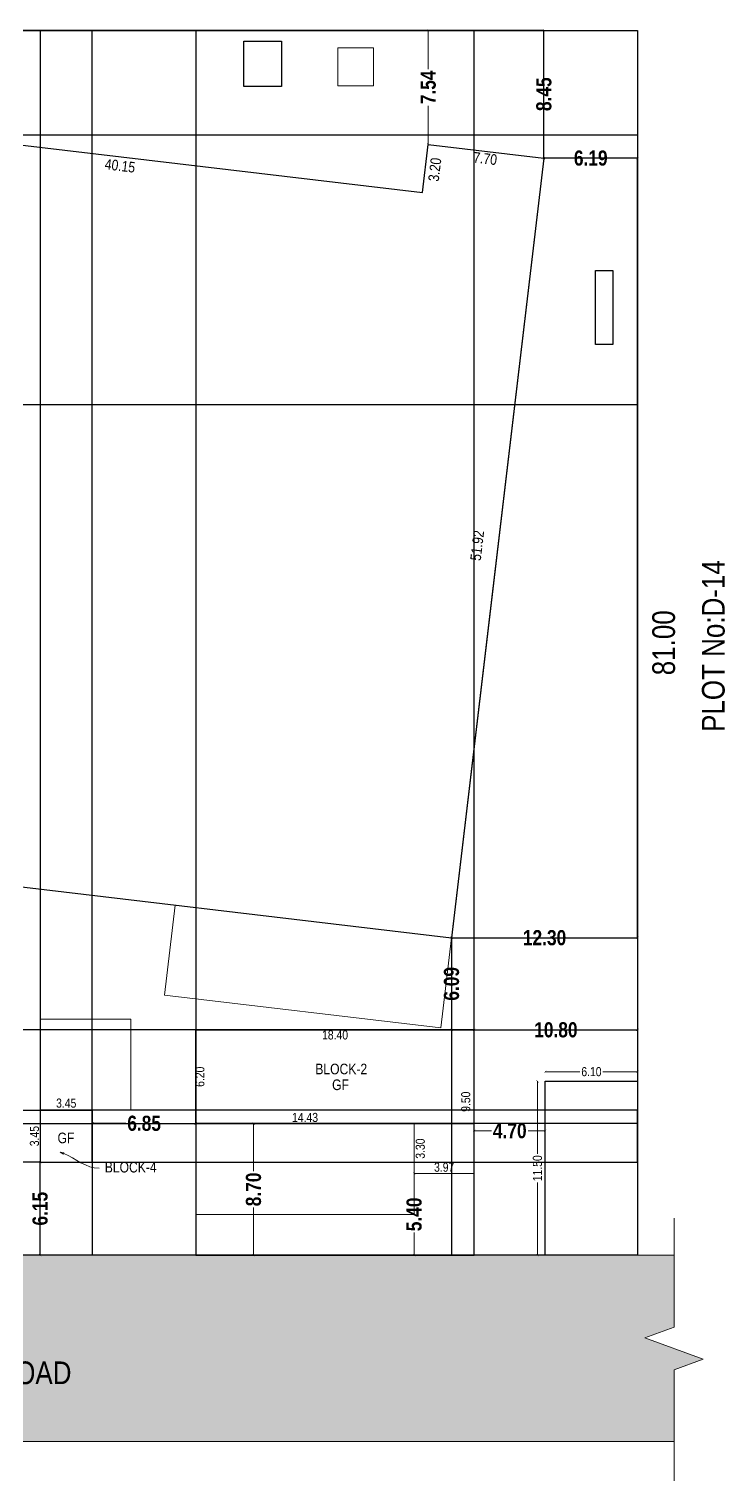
# Model space of a CAD drawing. Header units: metres. Extents: x -1559856 to -1559563, y 43807 to 43972.
# Drawn here: x -1559608.8 to -1559562.7, y 43864.6 to 43960.6 of the extents above; entities that cross this region are included whole.
import ezdxf
from ezdxf import colors
from ezdxf.entities.mleader import LeaderData, LeaderLine
from ezdxf.math import Vec2, Vec3

# ---------------------------------------------------------------- set-up
doc = ezdxf.new("R2010")
doc.units = ezdxf.units.M
doc.header["$LTSCALE"] = 750
doc.header["$MEASUREMENT"] = 0
doc.layers.get('0').update_dxf_attribs({"lineweight": 5})
for name, color, linetype, lineweight in [('AS_AT_SITE', 7, 'Continuous', 5), ('BLK_1_LVL_0_BLDG_FOOT_PRINT', 1, 'Continuous', 5), ('DISTANCE_BLK', 7, 'Continuous', 5), ('FMB_OR_PLR', 7, 'Continuous', 5), ('SUPER_IMPOSED', 7, 'Continuous', 5), ('WASTE_DISPOSAL', 7, 'Continuous', 0)]:
    doc.layers.add(name, color=color, linetype=linetype, lineweight=lineweight)
for name, color, linetype in [('BLK_1_LVL_0_FRONT_SETBACK', 2, 'Continuous'), ('BLK_1_LVL_0_REAR_SETBACK', 11, 'Continuous'), ('BLK_1_LVL_0_SIDE_SETBACK2', 102, 'Continuous'), ('BLK_2_LVL_0_BLDG_FOOT_PRINT', 171, 'Continuous'), ('BLK_4_LVL_0_BLDG_FOOT_PRINT', 171, 'Continuous'), ('PLOT_BOUNDARY', 70, 'Continuous'), ('RWH', 130, 'Continuous'), ('SOLAR_WATER_HEATER', 1, 'Continuous'), ('TRANSFORMER_YARD', 7, 'Continuous')]:
    doc.layers.add(name, color=color, linetype=linetype)
for name, color, linetype, plot in [('BLK_2_LVL_0_FRONT_SETBACK', 1, 'Continuous', False), ('BLK_2_LVL_0_REAR_SETBACK', 1, 'Continuous', False), ('BLK_2_LVL_0_SIDE_SETBACK1', 1, 'Continuous', False), ('BLK_2_LVL_0_SIDE_SETBACK2', 1, 'Continuous', False), ('BLK_3_LVL_0_SIDE_SETBACK2', 1, 'Continuous', False), ('BLK_4_LVL_0_FRONT_SETBACK', 1, 'Continuous', False), ('BLK_4_LVL_0_REAR_SETBACK', 1, 'Continuous', False), ('BLK_4_LVL_0_SIDE_SETBACK1', 1, 'Continuous', False), ('BLK_4_LVL_0_SIDE_SETBACK2', 1, 'Continuous', False)]:
    doc.layers.add(name, color=color, linetype=linetype, plot=plot)
doc.styles.add('3', font='swissck.ttf', dxfattribs={"height": 0.28})
doc.styles.add('mani', font='swissc.ttf', dxfattribs={"height": 0.23})

# ---------------------------------------------------------------- blocks, each defined once
blk = doc.blocks.new('_ArchTick')
at = {"color": 0, "linetype": 'ByBlock', "const_width": 0.15}
blk.add_lwpolyline([(-0.5, -0.5), (0.5, 0.5)], dxfattribs=at)
blk = doc.blocks.new('_ClosedBlank')
at = {"color": 0, "linetype": 'ByBlock', "lineweight": -2}
for p, q in [((-1, 0.17), (0, 0)), ((-1, 0.17), (-1, -0.17)), ((0, 0), (-1, -0.17))]:
    blk.add_line(p, q, dxfattribs=at)

msp = doc.modelspace()

# ---------------------------------------------------------------- hatches: boundary and pattern name
h = msp.add_hatch(color=51)
h.dxf.hatch_style = 1
h.paths.add_polyline_path([(-1559566.11667, 43867.18104), (-1559566.11667, 43871.92627), (-1559564.18794, 43872.62827), (-1559568.0454, 43874.03227), (-1559566.11667, 43874.73427), (-1559566.11667, 43879.50373), (-1559610.00271, 43879.50373), (-1559617.20271, 43879.50373), (-1559668.52851, 43879.50373), (-1559670.77906, 43879.50373), (-1559670.77906, 43874.73427), (-1559668.85033, 43874.03227), (-1559672.70779, 43872.62827), (-1559670.77906, 43871.92627), (-1559670.77906, 43867.18104)])

# ---------------------------------------------------------------- linework, layer by layer
at = {"color": 253, "lineweight": 13, "ltscale": 0.2}
for p, q in [((-1559582.36506, 43960.50373), (-1559582.36506, 43957.94326)), ((-1559574.71851, 43960.50373), (-1559574.71851, 43957.48327)), ((-1559582.36506, 43952.95943), (-1559582.36506, 43955.5199)), ((-1559574.71851, 43952.05373), (-1559574.71851, 43955.07419)), ((-1559574.71851, 43952.05373), (-1559572.8274, 43952.05373)), ((-1559568.52851, 43952.05373), (-1559570.41962, 43952.05373)), ((-1559580.82557, 43900.49415), (-1559576.2147, 43900.49415)), ((-1559580.82557, 43900.49415), (-1559580.82557, 43898.65283)), ((-1559568.52851, 43900.49415), (-1559573.13939, 43900.49415)), ((-1559580.82557, 43894.40373), (-1559580.82557, 43896.24505)), ((-1559579.32851, 43894.40373), (-1559575.46617, 43894.40373)), ((-1559568.52851, 43894.40373), (-1559572.39086, 43894.40373)), ((-1559574.62851, 43891.63919), (-1559572.33735, 43891.63919)), ((-1559568.52851, 43891.63919), (-1559570.81968, 43891.63919)), ((-1559575.14684, 43891.00373), (-1559575.14684, 43886.19996)), ((-1559604.57851, 43888.23873), (-1559602.35869, 43888.22739)), ((-1559597.72851, 43888.20373), (-1559599.94834, 43888.21507)), ((-1559593.91787, 43888.20373), (-1559593.91787, 43885.05892)), ((-1559579.32851, 43887.73147), (-1559578.19084, 43887.73147)), ((-1559574.62851, 43887.73147), (-1559575.76618, 43887.73147)), ((-1559608.02851, 43885.65373), (-1559608.02851, 43883.78392)), ((-1559583.29851, 43884.90373), (-1559583.29851, 43883.41281)), ((-1559575.14684, 43879.50373), (-1559575.14684, 43884.30749)), ((-1559593.91787, 43879.50373), (-1559593.91787, 43882.64854)), ((-1559608.02851, 43879.50373), (-1559608.02851, 43881.37354)), ((-1559583.29851, 43879.50373), (-1559583.29851, 43880.99464))]:
    msp.add_line(p, q, dxfattribs=at)
at = {"color": 7, "ltscale": 0.2}
for p, q in [((-1559574.71851, 43952.05373), (-1559578.35311, 43921.36823)), ((-1559578.35311, 43921.36823), (-1559580.82557, 43900.49415)), ((-1559670.77906, 43867.18104), (-1559566.11667, 43867.18104))]:
    msp.add_line(p, q, dxfattribs=at)
at = {"color": 7}
msp.add_line((-1559566.11667, 43879.50373), (-1559568.52851, 43879.50373), dxfattribs=at)
at = {"color": 3, "ltscale": 0.2}
msp.add_lwpolyline([(-1559568.52851, 43879.50373), (-1559568.52851, 43960.50373), (-1559668.52851, 43960.50373), (-1559668.52851, 43879.50373)], close=True, dxfattribs=at)
at = {"color": 70, "ltscale": 0.2}
msp.add_lwpolyline([(-1559568.52851, 43879.50373), (-1559568.52851, 43960.50373), (-1559668.52851, 43960.50373), (-1559668.52851, 43879.50373)], close=True, dxfattribs=at)
msp.add_lwpolyline([(-1559568.52851, 43879.50373), (-1559568.52851, 43960.50373), (-1559668.52851, 43960.50373), (-1559668.52851, 43879.50373)], close=True, dxfattribs=at)
at = {"color": 5, "ltscale": 0.2}
msp.add_lwpolyline([(-1559568.52851, 43879.50373), (-1559568.52851, 43960.50373), (-1559668.52851, 43960.50373), (-1559668.52851, 43879.50373)], close=True, dxfattribs=at)
at = {"color": 6, "ltscale": 0.2}
msp.add_lwpolyline([(-1559568.52851, 43879.50373), (-1559568.52851, 43960.50373), (-1559668.52851, 43960.50373), (-1559668.52851, 43879.50373)], close=True, dxfattribs=at)
at = {"color": 161}
for points in [[(-1559599.09784, 43902.65844), (-1559580.82557, 43900.49415), (-1559581.53132, 43894.5358), (-1559599.80359, 43896.70009)], [(-1559599.09784, 43902.65844), (-1559580.82557, 43900.49415), (-1559581.53132, 43894.5358), (-1559599.80359, 43896.70009)], [(-1559608.02851, 43895.10373), (-1559602.02851, 43895.10373), (-1559602.02851, 43889.10373), (-1559608.02851, 43889.10373)], [(-1559608.02851, 43895.10373), (-1559602.02851, 43895.10373), (-1559602.02851, 43889.10373), (-1559608.02851, 43889.10373)], [(-1559597.72851, 43888.20372), (-1559583.30045, 43888.20372), (-1559583.30045, 43882.20372), (-1559597.72851, 43882.20372)], [(-1559597.72658, 43888.20372), (-1559583.29851, 43888.20372), (-1559583.29851, 43882.20372), (-1559597.72658, 43882.20372)]]:
    msp.add_lwpolyline(points, close=True, dxfattribs=at)
at = {"color": 7, "ltscale": 10}
msp.add_lwpolyline([(-1559583.29851, 43884.90373), (-1559579.32851, 43884.90373), (-1559579.32851, 43894.40373), (-1559597.72851, 43894.40373), (-1559597.72851, 43888.20373), (-1559583.29851, 43888.20373)], close=True, dxfattribs=at)
at = {"color": 7, "linetype": 'Continuous'}
msp.add_lwpolyline([(-1559566.11667, 43864.57434), (-1559566.11667, 43871.92627), (-1559564.18794, 43872.62827), (-1559568.0454, 43874.03227), (-1559566.11667, 43874.73427), (-1559566.11667, 43881.94608)], dxfattribs=at)
at = {"layer": 'AS_AT_SITE', "color": 6, "ltscale": 0.2}
msp.add_lwpolyline([(-1559668.52851, 43879.50373), (-1559668.52851, 43960.50373), (-1559568.52851, 43960.50373), (-1559568.52851, 43879.50373)], close=True, dxfattribs=at)
at = {"layer": 'BLK_1_LVL_0_BLDG_FOOT_PRINT', "color": 1}
msp.add_lwpolyline([(-1559647.70803, 43908.41615), (-1559642.42317, 43953.03425), (-1559623.05396, 43950.74003), (-1559622.60819, 43954.50373), (-1559582.74146, 43949.78165), (-1559582.36506, 43952.95943), (-1559574.71851, 43952.05373), (-1559580.82557, 43900.49415)], close=True, dxfattribs=at)
at = {"layer": 'BLK_1_LVL_0_FRONT_SETBACK', "color": 2}
msp.add_lwpolyline([(-1559647.70803, 43908.41615), (-1559580.82557, 43900.49415), (-1559580.82557, 43879.50373), (-1559647.70803, 43879.50373)], close=True, dxfattribs=at)
at = {"layer": 'BLK_1_LVL_0_REAR_SETBACK', "color": 11}
msp.add_lwpolyline([(-1559642.42317, 43953.03425), (-1559623.05396, 43950.74003), (-1559622.60819, 43954.50373), (-1559582.74146, 43949.78165), (-1559582.36506, 43952.95943), (-1559574.71851, 43952.05373), (-1559574.71851, 43960.50373), (-1559642.42317, 43960.50373)], close=True, dxfattribs=at)
at = {"layer": 'BLK_1_LVL_0_SIDE_SETBACK2', "color": 102}
msp.add_lwpolyline([(-1559580.82557, 43900.49415), (-1559568.52851, 43900.49415), (-1559568.52851, 43952.05373), (-1559574.71851, 43952.05373)], close=True, dxfattribs=at)
at = {"layer": 'BLK_2_LVL_0_BLDG_FOOT_PRINT', "color": 1}
msp.add_lwpolyline([(-1559597.72851, 43888.20373), (-1559579.32851, 43888.20373), (-1559579.32851, 43894.40373), (-1559597.72851, 43894.40373)], close=True, dxfattribs=at)
at = {"layer": 'BLK_2_LVL_0_FRONT_SETBACK', "color": 2}
msp.add_lwpolyline([(-1559597.72851, 43879.50373), (-1559579.32851, 43879.50373), (-1559579.32851, 43888.20373), (-1559597.72851, 43888.20373)], close=True, dxfattribs=at)
at = {"layer": 'BLK_2_LVL_0_REAR_SETBACK', "color": 11}
msp.add_lwpolyline([(-1559597.72851, 43894.40373), (-1559579.32851, 43894.40373), (-1559579.32851, 43960.50373), (-1559597.72851, 43960.50373)], close=True, dxfattribs=at)
at = {"layer": 'BLK_2_LVL_0_SIDE_SETBACK1', "color": 171}
msp.add_lwpolyline([(-1559597.72851, 43894.40373), (-1559668.52851, 43894.40373), (-1559668.52851, 43888.20373), (-1559597.72851, 43888.20373)], close=True, dxfattribs=at)
at = {"layer": 'BLK_2_LVL_0_SIDE_SETBACK2', "color": 102}
msp.add_lwpolyline([(-1559579.32851, 43894.40373), (-1559568.52851, 43894.40373), (-1559568.52851, 43888.20373), (-1559579.32851, 43888.20373)], close=True, dxfattribs=at)
at = {"layer": 'BLK_3_LVL_0_SIDE_SETBACK2', "color": 102}
msp.add_lwpolyline([(-1559655.38672, 43935.72952), (-1559653.19259, 43953.5953), (-1559568.52851, 43953.5953), (-1559568.52851, 43935.72952)], close=True, dxfattribs=at)
at = {"layer": 'BLK_4_LVL_0_BLDG_FOOT_PRINT', "color": 1}
msp.add_lwpolyline([(-1559608.02851, 43885.65373), (-1559604.57851, 43885.65373), (-1559604.57851, 43889.10373), (-1559608.02851, 43889.10373)], close=True, dxfattribs=at)
at = {"layer": 'BLK_4_LVL_0_FRONT_SETBACK', "color": 2}
msp.add_lwpolyline([(-1559608.02851, 43885.65373), (-1559604.57851, 43885.65373), (-1559604.57851, 43879.50373), (-1559608.02851, 43879.50373)], close=True, dxfattribs=at)
at = {"layer": 'BLK_4_LVL_0_REAR_SETBACK', "color": 11}
msp.add_lwpolyline([(-1559608.02851, 43889.10373), (-1559604.57851, 43889.10373), (-1559604.57851, 43960.50373), (-1559608.02851, 43960.50373)], close=True, dxfattribs=at)
at = {"layer": 'BLK_4_LVL_0_SIDE_SETBACK1', "color": 171}
msp.add_lwpolyline([(-1559608.02851, 43885.65373), (-1559668.52851, 43885.65373), (-1559668.52851, 43889.10373), (-1559608.02851, 43889.10373)], close=True, dxfattribs=at)
at = {"layer": 'BLK_4_LVL_0_SIDE_SETBACK2', "color": 102}
msp.add_lwpolyline([(-1559604.57851, 43885.65373), (-1559568.52851, 43885.65373), (-1559568.52851, 43889.10373), (-1559604.57851, 43889.10373)], close=True, dxfattribs=at)
at = {"layer": 'DISTANCE_BLK', "color": 238}
for points in [[(-1559647.70803, 43908.41615), (-1559642.42317, 43953.03425), (-1559623.05396, 43950.74003), (-1559622.60819, 43954.50373), (-1559582.74146, 43949.78165), (-1559582.36506, 43952.95943), (-1559574.71851, 43952.05373), (-1559580.82557, 43900.49415)], [(-1559597.72851, 43888.20373), (-1559579.32851, 43888.20373), (-1559579.32851, 43894.40373), (-1559597.72851, 43894.40373)], [(-1559608.02851, 43885.65373), (-1559604.57851, 43885.65373), (-1559604.57851, 43889.10373), (-1559608.02851, 43889.10373)]]:
    msp.add_lwpolyline(points, close=True, dxfattribs=at)
at = {"layer": 'FMB_OR_PLR', "color": 70, "ltscale": 0.2}
msp.add_lwpolyline([(-1559668.52851, 43879.50373), (-1559668.52851, 43960.50373), (-1559568.52851, 43960.50373), (-1559568.52851, 43879.50373)], close=True, dxfattribs=at)
at = {"layer": 'PLOT_BOUNDARY', "color": 70, "ltscale": 0.2}
msp.add_lwpolyline([(-1559668.52851, 43879.50373), (-1559668.52851, 43960.50373), (-1559568.52851, 43960.50373), (-1559568.52851, 43879.50373)], close=True, dxfattribs=at)
at = {"layer": 'RWH', "ltscale": 400}
msp.add_lwpolyline([(-1559570.15432, 43944.62827), (-1559570.15432, 43939.72827), (-1559571.30432, 43939.72827), (-1559571.30432, 43944.62827)], close=True, dxfattribs=at)
at = {"layer": 'SOLAR_WATER_HEATER', "color": 1}
msp.add_lwpolyline([(-1559594.56107, 43959.7932), (-1559592.06107, 43959.7932), (-1559592.06107, 43956.7932), (-1559594.56107, 43956.7932)], close=True, dxfattribs=at)
at = {"layer": 'SUPER_IMPOSED', "color": 5, "ltscale": 0.2}
msp.add_lwpolyline([(-1559668.52851, 43879.50373), (-1559668.52851, 43960.50373), (-1559568.52851, 43960.50373), (-1559568.52851, 43879.50373)], close=True, dxfattribs=at)
at = {"layer": 'TRANSFORMER_YARD', "color": 7, "ltscale": 0.35}
msp.add_lwpolyline([(-1559574.63813, 43891.01679), (-1559568.53813, 43891.01679), (-1559568.53813, 43879.51679), (-1559574.63813, 43879.51679)], close=True, dxfattribs=at)
at = {"layer": 'WASTE_DISPOSAL', "color": 2}
msp.add_lwpolyline([(-1559588.34838, 43956.82321), (-1559585.99295, 43956.82321), (-1559585.99295, 43959.35321), (-1559588.34838, 43959.35321)], close=True, dxfattribs=at)

# ---------------------------------------------------------------- block references
at = {"color": 253, "lineweight": 13, "ltscale": 0.2, "xscale": 0.15, "yscale": 0.15, "zscale": 0.15}
for p, rotation in [((-1559582.36506, 43960.50373), 90), ((-1559574.71851, 43960.50373), 90), ((-1559582.36506, 43952.95943), 270), ((-1559574.71851, 43952.05373), 270), ((-1559574.71851, 43952.05373), 180), ((-1559580.82557, 43900.49415), 180), ((-1559580.82557, 43900.49415), 90), ((-1559580.82557, 43894.40373), 270), ((-1559579.32851, 43894.40373), 180), ((-1559574.62851, 43891.63919), 180), ((-1559575.14684, 43891.00373), 90), ((-1559604.57851, 43888.23873), 179.7072503894791), ((-1559597.72851, 43888.20373), 359.7072503894792), ((-1559593.91787, 43888.20373), 90), ((-1559579.32851, 43887.73147), 180), ((-1559608.02851, 43885.65373), 90), ((-1559583.29851, 43884.90373), 90), ((-1559608.02851, 43879.50373), 270), ((-1559593.91787, 43879.50373), 270), ((-1559583.29851, 43879.50373), 270), ((-1559575.14684, 43879.50373), 270)]:
    msp.add_blockref('_ArchTick', p, dxfattribs=dict(at, rotation=rotation))
for p in [(-1559568.52851, 43952.05373), (-1559568.52851, 43900.49415), (-1559568.52851, 43894.40373), (-1559568.52851, 43891.63919), (-1559574.62851, 43887.73147)]:
    msp.add_blockref('_ArchTick', p, dxfattribs=at)

# ---------------------------------------------------------------- texts
at = {"color": 7, "ltscale": 0.2, "attachment_point": 5}
for s, insert, char_height, rotation, style in [('\\A1;{\\fSwis721 Cn BT|b1|i0|c0|p34;\\H4.3478x;7.54}', (-1559582.36506, 43956.73158), 0.23, 90, 'mani'), ('\\A1;{\\fSwis721 Cn BT|b1|i0|c0|p34;\\H4.3478x;8.45}', (-1559574.71851, 43956.27873), 0.23, 90, 'mani'), ('\\A1;7.70', (-1559578.59912, 43952.02252), 0.7, 353.2449823, '3'), ('\\A1;40.15', (-1559602.7455, 43951.54597), 0.7, 353.2449823, '3'), ('\\A1;3.20', (-1559581.93065, 43951.2968), 0.7, 83.2449823, '3'), ('\\A1;51.92', (-1559579.12571, 43926.43427), 0.7, 83.2449823, '3'), ('\\A1;PLOT No:D-14', (-1559563.50994, 43919.78756), 1.5, 90, '3'), ('\\A1;81.00', (-1559566.79284, 43920.00373), 1.5, 90, '3'), ('\\A1;{\\fSwis721 Cn BT|b1|i0|c0|p34;\\H4.3478x;6.09}', (-1559580.82557, 43897.44894), 0.23, 90, 'mani'), ('\\A1;6.20', (-1559597.46466, 43891.30373), 0.6, 90, '3'), ('\\A1;9.50', (-1559579.88439, 43889.65373), 0.6, 90, '3'), ('\\A1;{\\fSwis721 Cn BT|b1|i0|c0|p34;\\H4.3478x;6.85}', (-1559601.15351, 43888.22123), 0.23, 359.7072504, 'mani'), ('\\A1;3.45', (-1559608.40052, 43887.37873), 0.6, 90, '3'), ('\\A1;3.30', (-1559582.89411, 43886.55373), 0.6, 90, '3'), ('\\A1;{\\H2.6087x;11.50}', (-1559575.14684, 43885.25373), 0.23, 90, 'mani'), ('\\A1;{\\fSwis721 Cn BT|b1|i0|c0|p34;\\H4.3478x;8.70}', (-1559593.91787, 43883.85373), 0.23, 90, 'mani'), ('\\A1;{\\fSwis721 Cn BT|b1|i0|c0|p34;\\H4.3478x;6.15}', (-1559608.02851, 43882.57873), 0.23, 90, 'mani'), ('\\A1;{\\fSwis721 Cn BT|b1|i0|c0|p34;\\H4.3478x;5.40}', (-1559583.29851, 43882.20373), 0.23, 90, 'mani')]:
    msp.add_mtext(s, dxfattribs=dict(at, insert=insert, char_height=char_height, rotation=rotation, style=style))
for s, insert, char_height, style in [('\\A1;{\\fSwis721 Cn BT|b1|i0|c0|p34;\\H4.3478x;6.19}', (-1559571.62351, 43952.05373), 0.23, 'mani'), ('\\A1;{\\fSwis721 Cn BT|b1|i0|c0|p34;\\H4.3478x;12.30}', (-1559574.67704, 43900.49415), 0.23, 'mani'), ('\\A1;{\\fSwis721 Cn BT|b1|i0|c0|p34;\\H4.3478x;10.80}', (-1559573.92851, 43894.40373), 0.23, 'mani'), ('\\A1;18.40', (-1559588.52851, 43894.06644), 0.6, '3'), ('\\A1;BLOCK-2', (-1559588.12034, 43891.8128), 0.7, '3'), ('\\A1;{\\H2.6087x;6.10}', (-1559571.57851, 43891.63919), 0.23, 'mani'), ('\\A1;GF', (-1559588.16834, 43890.76969), 0.7, '3'), ('\\A1;3.45', (-1559606.30351, 43889.55679), 0.6, '3'), ('\\A1;14.43', (-1559590.51351, 43888.6089), 0.6, '3'), ('\\A1;{\\fSwis721 Cn BT|b1|i0|c0|p34;\\H4.3478x;4.70}', (-1559576.97851, 43887.73147), 0.23, 'mani'), ('\\A1;GF', (-1559606.31912, 43887.25375), 0.7, '3'), ('\\A1;BLOCK-4', (-1559602.04056, 43885.3189), 0.7, '3'), ('\\A1;3.97', (-1559581.31351, 43885.32009), 0.6, '3'), ('\\A1;18.0 M WIDE SIPCOT ROAD', (-1559617.22222, 43871.7156), 1.5, '3')]:
    msp.add_mtext(s, dxfattribs=dict(at, insert=insert, char_height=char_height, style=style))

# ---------------------------------------------------------------- leaders
at = {"color": 7, "ltscale": 0.2}
ml = msp.add_multileader_mtext('Standard', dxfattribs=at)
ml.set_content('', color=22, style='mani')
ml.set_leader_properties(color=250, lineweight=13)
ml.set_arrow_properties(name='CLOSEDBLANK')
ml.build(insert=Vec2(0, 0))
ml.multileader.update_dxf_attribs({"leader_type": 2, "text_left_attachment_type": 2, "text_right_attachment_type": 2, "dogleg_length": 0.36, "arrow_head_size": 0.25})
ctx = ml.context
ctx.base_point, ctx.char_height, ctx.arrow_head_size, ctx.landing_gap_size, ctx.plane_origin = Vec3(-1559604.13427, 43885.25028), 0.25, 0.25, 0.0625, Vec3(-1559606.70282, 43886.31976)
ctx.left_attachment, ctx.right_attachment = 2, 2
notes = []
notes.append((ctx, [(0, (1, 1, 0), (-1559604.49427, 43885.25028), (1, 0), 0.36, [(0, [(-1559606.70282, 43886.31976)], 0, [])])]))
ctx.mtext.insert, ctx.mtext.flow_direction = Vec3(-1559604.07177, 43885.37528), 5
for ctx, leaders in notes:
    for number, flags, end, landing, length, lines in leaders:
        leader = LeaderData()
        leader.index, (leader.has_last_leader_line, leader.has_dogleg_vector, leader.attachment_direction) = number, flags
        leader.last_leader_point, leader.dogleg_vector, leader.dogleg_length = Vec3(end), Vec3(landing), length
        for number, points, colour, breaks in lines:
            line = LeaderLine()
            line.index, line.vertices, line.color, line.breaks = number, Vec3.list(points), colors.encode_raw_color(colour), breaks
            leader.lines.append(line)
        ctx.leaders.append(leader)

doc.saveas('drawing.dxf')
